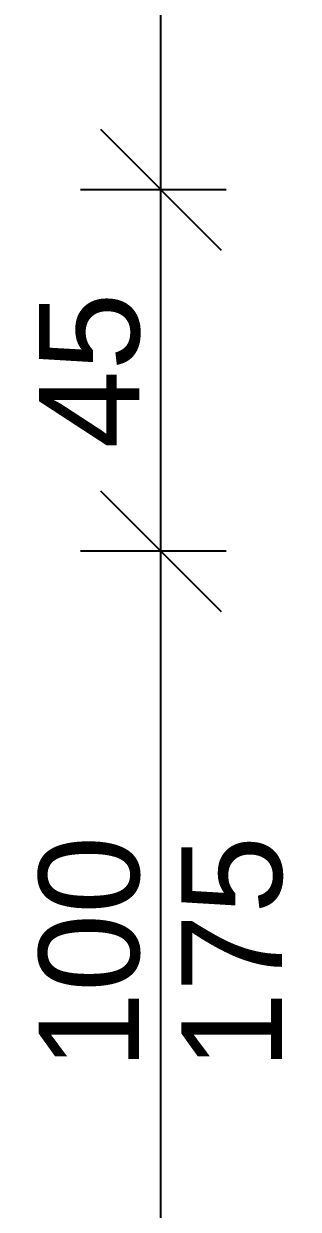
# Model space of a CAD drawing. Extents: x -5566 to 5867, y -120 to 4683.
# Drawn here: x -5174.9 to -5140.8, y 2956.6 to 3104.2 of the extents above; entities that cross this region are included whole.
import ezdxf

# ---------------------------------------------------------------- set-up
doc = ezdxf.new("R2010")
doc.units = 0
doc.layers.get('0').update_dxf_attribs({"linetype": 'CONTINUOUS'})
doc.layers.get('DEFPOINTS').update_dxf_attribs({"linetype": 'CONTINUOUS'})
doc.layers.add('A-ANNO-DIMS', color=211, linetype='CONTINUOUS')
doc.styles.add('ARIAL', font='arial.ttf', dxfattribs={"height": 12.5})
doc.dimstyles.new('200_100_2_5MM_ARIAL_CM___O', dxfattribs={"dimscale": 30.48, "dimtxt": 12.753242, "dimasz": 0.492126, "dimexe": 0.328084, "dimexo": 0.0625, "dimgap": 0.082021, "dimtad": 1, "dimdec": 0, "dimzin": 0, "dimtxsty": 'ARIAL', "dimblk1": 'OBLIQUE', "dimblk2": 'OBLIQUE', "dimsah": 1, "dimcen": 0.09, "dimdle": 0.328084, "dimazin": 3, "dimtfac": 1, "dimtdec": 4, "dimtix": 1, "dimtmove": 0, "dimatfit": 3, "dimtvp": 1, "dimtolj": 1, "dimtzin": 0})

# ---------------------------------------------------------------- blocks, each defined once
blk = doc.blocks.new('_OBLIQUE')
at = {"color": 0, "linetype": 'BYBLOCK'}
blk.add_line((-0.5, -0.5), (0.5, 0.5), dxfattribs=at)
blk = doc.blocks.new('DIMBLOCK211-LEVEL__9_00')
at = {"layer": 'A-ANNO-DIMS', "color": 0}
for p, q in [((-5157.84, 2928.49), (-5157.84, 3048.49)), ((-5149.74, 3038.49), (-5167.84, 3038.49)), ((-5149.74, 2938.49), (-5167.84, 2938.49))]:
    blk.add_line(p, q, dxfattribs=at)
at = {"layer": 'DEFPOINTS', "color": 0}
for p in [(-5157.84, 3038.49), (-5147.84, 3038.49), (-5147.84, 2938.49)]:
    blk.add_point(p, dxfattribs=at)
at = {"layer": 'A-ANNO-DIMS', "color": 0, "xscale": 15, "yscale": 15, "zscale": 15}
for p, rotation in [((-5157.84, 3038.49), 90), ((-5157.84, 2938.49), 270)]:
    blk.add_blockref('_OBLIQUE', p, dxfattribs=dict(at, rotation=rotation))
at = {"layer": 'A-ANNO-DIMS', "color": 0, "char_height": 12.5, "width": 34.6103, "attachment_point": 5, "rotation": 90, "style": 'ARIAL'}
for s, insert in [('\\A1;100', (-5166.72, 2988.49)), ('\\A1;175', (-5148.96, 2988.49))]:
    blk.add_mtext(s, dxfattribs=dict(at, insert=insert))
blk = doc.blocks.new('DIMBLOCK212-LEVEL__9_00')
at = {"layer": 'A-ANNO-DIMS', "color": 0}
for p, q in [((-5157.84, 3028.49), (-5157.84, 3093.49)), ((-5149.74, 3083.49), (-5167.84, 3083.49)), ((-5149.74, 3038.49), (-5167.84, 3038.49))]:
    blk.add_line(p, q, dxfattribs=at)
at = {"layer": 'DEFPOINTS', "color": 0}
for p in [(-5157.84, 3083.49), (-5147.84, 3083.49), (-5147.84, 3038.49)]:
    blk.add_point(p, dxfattribs=at)
at = {"layer": 'A-ANNO-DIMS', "color": 0, "xscale": 15, "yscale": 15, "zscale": 15}
for p, rotation in [((-5157.84, 3083.49), 90), ((-5157.84, 3038.49), 270)]:
    blk.add_blockref('_OBLIQUE', p, dxfattribs=dict(at, rotation=rotation))
at = {"layer": 'A-ANNO-DIMS', "color": 0, "insert": (-5166.7, 3060.99), "char_height": 12.5, "width": 23.0736, "attachment_point": 5, "rotation": 90, "style": 'ARIAL'}
blk.add_mtext('\\A1;45', dxfattribs=at)
blk = doc.blocks.new('DIMBLOCK213-LEVEL__9_00')
at = {"layer": 'A-ANNO-DIMS', "color": 0}
for p, q in [((-5157.84, 3073.49), (-5157.84, 3193.49)), ((-5149.74, 3183.49), (-5167.84, 3183.49)), ((-5149.74, 3083.49), (-5167.84, 3083.49))]:
    blk.add_line(p, q, dxfattribs=at)
at = {"layer": 'DEFPOINTS', "color": 0}
for p in [(-5157.84, 3183.49), (-5147.84, 3183.49), (-5147.84, 3083.49)]:
    blk.add_point(p, dxfattribs=at)
at = {"layer": 'A-ANNO-DIMS', "color": 0, "xscale": 15, "yscale": 15, "zscale": 15}
for p, rotation in [((-5157.84, 3183.49), 90), ((-5157.84, 3083.49), 270)]:
    blk.add_blockref('_OBLIQUE', p, dxfattribs=dict(at, rotation=rotation))
at = {"layer": 'A-ANNO-DIMS', "color": 0, "char_height": 12.5, "width": 34.6103, "attachment_point": 5, "rotation": 90, "style": 'ARIAL'}
for s, insert in [('\\A1;100', (-5166.72, 3133.49)), ('\\A1;175', (-5148.96, 3133.49))]:
    blk.add_mtext(s, dxfattribs=dict(at, insert=insert))

msp = doc.modelspace()

# ---------------------------------------------------------------- dimensions: what is measured, and where the dimension line sits
at = {"layer": 'A-ANNO-DIMS'}
for base, p1, p2, picture, middle in [((-5157.84, 3183.49), (-5147.84, 3083.49), (-5147.84, 3183.49), 'DIMBLOCK213-LEVEL__9_00', (-5157.84, 3133.49)), ((-5157.84, 3038.49), (-5147.84, 2938.49), (-5147.84, 3038.49), 'DIMBLOCK211-LEVEL__9_00', (-5157.84, 2988.49))]:
    dim = msp.add_linear_dim(base=base, p1=p1, p2=p2, angle=270, text='<>\\X175', dimstyle='200_100_2_5MM_ARIAL_CM___O', override={"dimpost": '<>', "dimfxl": 100}, dxfattribs=at)
    dim.commit()
    dim.dimension.update_dxf_attribs({"geometry": picture, "text_midpoint": middle})
dim = msp.add_linear_dim(base=(-5157.84, 3083.49), p1=(-5147.84, 3038.49), p2=(-5147.84, 3083.49), angle=270, dimstyle='200_100_2_5MM_ARIAL_CM___O', override={"dimpost": '<>', "dimfxl": 45}, dxfattribs=at)
dim.commit()
dim.dimension.update_dxf_attribs({"geometry": 'DIMBLOCK212-LEVEL__9_00', "text_midpoint": (-5166.7, 3060.99)})

doc.saveas('drawing.dxf')
